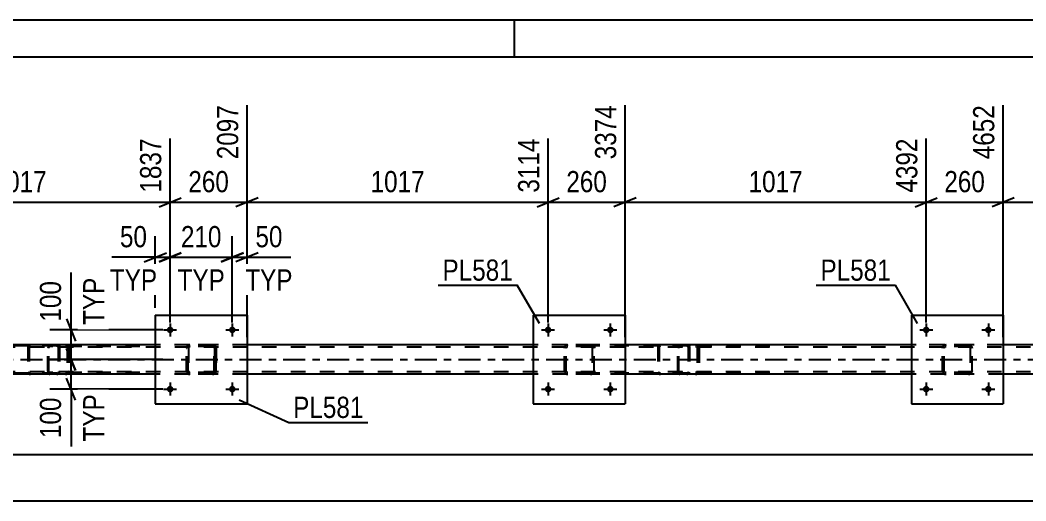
# Model space of a CAD drawing. Header units: millimetres. Extents: x 0 to 841, y 0 to 594.
# Drawn here: x 144.2 to 280.1, y 529.1 to 594 of the extents above; entities that cross this region are included whole.
import ezdxf

# ---------------------------------------------------------------- set-up
doc = ezdxf.new("R2010")
doc.units = ezdxf.units.MM
doc.linetypes.add('DXK_LINE_DOT2', pattern=[3.9198, 1.9599, -1.9599])
doc.linetypes.add('DXK_LINE_DOT3', pattern=[5.9187, 2.979, -0.9799, 0.9799, -0.9799])
doc.styles.add('Arial Narrow', font='ARIALN.TTF', dxfattribs={"height": 0.2})

# ---------------------------------------------------------------- blocks, each defined once
blk = doc.blocks.new('Unknown-814521683-1135')
at = {"color": 5, "linetype": 'Continuous'}
for p, q in [((841, 594), (0, 594)), ((211, 589), (211, 594)), ((836, 589), (5, 589))]:
    blk.add_line(p, q, dxfattribs=at)
blk = doc.blocks.new('Bolt-814521683-5167 - 4986')
at = {"linetype": 'Continuous'}
for points in [[(215.99, 544.17, -1), (215.11, 544.17, -1)], [(224.39, 544.17, -1), (223.51, 544.17, -1)]]:
    blk.add_hatch(color=1, dxfattribs=at).paths.add_polyline_path(points)
at = {"color": 1, "linetype": 'Continuous'}
for p, q in [((215.55, 545.05), (215.55, 543.29)), ((223.95, 545.05), (223.95, 543.29)), ((214.67, 544.17), (216.43, 544.17)), ((223.07, 544.17), (224.83, 544.17))]:
    blk.add_line(p, q, dxfattribs=at)
blk = doc.blocks.new('Bolt-814521683-5165 - 4986')
at = {"linetype": 'Continuous'}
for points in [[(164.91, 544.17, -1), (164.03, 544.17, -1)], [(173.31, 544.17, -1), (172.43, 544.17, -1)]]:
    blk.add_hatch(color=1, dxfattribs=at).paths.add_polyline_path(points)
at = {"color": 1, "linetype": 'Continuous'}
for p, q in [((164.47, 545.05), (164.47, 543.29)), ((172.87, 545.05), (172.87, 543.29)), ((163.59, 544.17), (165.35, 544.17)), ((171.99, 544.17), (173.75, 544.17))]:
    blk.add_line(p, q, dxfattribs=at)
blk = doc.blocks.new('Part-814521683-5061 - 4986')
at = {"color": 7, "linetype": 'DXK_LINE_DOT2'}
for p, q in [((233.11, 549.87), (233.09, 549.69)), ((233.09, 546.65), (233.09, 549.69)), ((233.17, 550.03), (233.11, 549.87)), ((233.26, 550.13), (233.17, 550.03)), ((233.22, 549.69), (233.23, 549.78)), ((233.22, 546.65), (233.22, 549.69)), ((233.23, 549.78), (233.26, 549.86)), ((233.36, 550.17), (233.26, 550.13)), ((233.26, 549.86), (233.31, 549.91)), ((233.31, 549.91), (233.36, 549.93)), ((245.52, 550.17), (233.36, 550.17)), ((245.52, 549.93), (233.36, 549.93)), ((234.64, 550.17), (234.64, 549.93)), ((235.64, 550.13), (235.45, 550.17)), ((235.45, 549.93), (235.55, 549.91)), ((235.55, 549.91), (235.63, 549.86)), ((235.63, 549.86), (235.68, 549.78)), ((235.68, 549.78), (235.7, 549.69)), ((235.7, 549.69), (235.7, 546.65)), ((235.94, 549.77), (235.92, 549.87)), ((235.95, 549.69), (235.94, 549.77)), ((235.95, 549.69), (235.95, 546.65)), ((233.11, 546.46), (233.09, 546.65)), ((233.16, 546.34), (233.11, 546.46)), ((233.23, 546.55), (233.22, 546.65)), ((233.26, 546.48), (233.23, 546.55)), ((233.31, 546.42), (233.26, 546.48)), ((233.36, 546.41), (233.31, 546.42)), ((245.52, 546.41), (233.36, 546.41)), ((234.64, 546.17), (234.64, 546.41)), ((235.55, 546.42), (235.45, 546.41)), ((235.63, 546.48), (235.55, 546.42)), ((235.68, 546.55), (235.63, 546.48)), ((235.7, 546.65), (235.68, 546.55)), ((235.92, 546.46), (235.94, 546.56)), ((235.94, 546.56), (235.95, 546.65)), ((233.17, 546.31), (233.16, 546.34)), ((233.17, 546.31), (233.26, 546.2)), ((233.26, 546.2), (233.36, 546.17)), ((245.52, 546.17), (233.36, 546.17)), ((235.45, 546.17), (235.64, 546.2))]:
    blk.add_line(p, q, dxfattribs=at)
blk.add_arc((235.47, 549.67), 0.492, 23.8494, 68.8059, dxfattribs=at)
blk = doc.blocks.new('Bolt-814521683-5166 - 4986')
at = {"linetype": 'Continuous'}
for points in [[(215.99, 552.17, -1), (215.11, 552.17, -1)], [(224.39, 552.17, -1), (223.51, 552.17, -1)]]:
    blk.add_hatch(color=1, dxfattribs=at).paths.add_polyline_path(points)
at = {"color": 1, "linetype": 'Continuous'}
for p, q in [((214.67, 552.17), (216.43, 552.17)), ((215.55, 553.05), (215.55, 551.29)), ((223.07, 552.17), (224.83, 552.17)), ((223.95, 553.05), (223.95, 551.29))]:
    blk.add_line(p, q, dxfattribs=at)
blk = doc.blocks.new('Part-814521683-5015 - 4986')
at = {"color": 7, "linetype": 'DXK_LINE_DOT2'}
for p, q in [((755.04, 549.85), (90.98, 549.85)), ((755.04, 550.17), (162.47, 550.17)), ((174.87, 550.17), (162.47, 550.17)), ((225.95, 550.17), (213.55, 550.17)), ((277.04, 550.17), (264.64, 550.17)), ((755.04, 546.49), (90.98, 546.49)), ((174.87, 546.17), (162.47, 546.17)), ((225.95, 546.17), (213.55, 546.17)), ((277.04, 546.17), (264.64, 546.17))]:
    blk.add_line(p, q, dxfattribs=at)
at = {"color": 2, "linetype": 'Continuous'}
for p, q in [((162.47, 550.17), (123.79, 550.17)), ((213.55, 550.17), (174.87, 550.17)), ((264.64, 550.17), (225.95, 550.17)), ((315.72, 550.17), (277.04, 550.17)), ((162.47, 546.17), (123.79, 546.17)), ((213.55, 546.17), (174.87, 546.17)), ((264.64, 546.17), (225.95, 546.17)), ((315.72, 546.17), (277.04, 546.17))]:
    blk.add_line(p, q, dxfattribs=at)
at = {"color": 7, "linetype": 'DXK_LINE_DOT3'}
blk.add_line((90.98, 548.17), (755.04, 548.17), dxfattribs=at)
blk = doc.blocks.new('Part-814521683-5076 - 4986')
at = {"color": 7, "linetype": 'DXK_LINE_DOT2'}
for p, q in [((147.97, 549.87), (147.95, 549.69)), ((147.95, 546.65), (147.95, 549.69)), ((148.03, 550.03), (147.97, 549.87)), ((148.12, 550.13), (148.03, 550.03)), ((148.09, 549.69), (148.1, 549.78)), ((148.09, 546.65), (148.09, 549.69)), ((148.1, 549.78), (148.13, 549.86)), ((148.23, 550.17), (148.12, 550.13)), ((148.13, 549.86), (148.17, 549.91)), ((148.17, 549.91), (148.23, 549.93)), ((160.38, 550.17), (148.23, 550.17)), ((160.38, 549.93), (148.23, 549.93)), ((149.5, 550.17), (149.5, 549.93)), ((150.51, 550.13), (150.32, 550.17)), ((150.32, 549.93), (150.41, 549.91)), ((150.41, 549.91), (150.49, 549.86)), ((150.49, 549.86), (150.55, 549.78)), ((150.55, 549.78), (150.57, 549.69)), ((150.57, 549.69), (150.57, 546.65)), ((150.8, 549.77), (150.78, 549.87)), ((150.82, 549.69), (150.8, 549.77)), ((150.82, 549.69), (150.82, 546.65)), ((147.97, 546.46), (147.95, 546.65)), ((148.02, 546.34), (147.97, 546.46)), ((148.1, 546.55), (148.09, 546.65)), ((148.13, 546.48), (148.1, 546.55)), ((148.17, 546.43), (148.13, 546.48)), ((148.23, 546.41), (148.17, 546.43)), ((160.38, 546.41), (148.23, 546.41)), ((149.5, 546.17), (149.5, 546.41)), ((150.41, 546.43), (150.32, 546.41)), ((150.49, 546.48), (150.41, 546.43)), ((150.55, 546.55), (150.49, 546.48)), ((150.57, 546.65), (150.55, 546.55)), ((150.78, 546.46), (150.8, 546.56)), ((150.8, 546.56), (150.82, 546.65)), ((148.03, 546.31), (148.02, 546.34)), ((148.03, 546.31), (148.12, 546.2)), ((148.12, 546.2), (148.23, 546.17)), ((160.38, 546.17), (148.23, 546.17)), ((150.32, 546.17), (150.51, 546.2))]:
    blk.add_line(p, q, dxfattribs=at)
blk.add_arc((150.33, 549.67), 0.492, 23.8494, 68.8059, dxfattribs=at)
blk = doc.blocks.new('Part-814521683-5083 - 4986')
at = {"color": 7, "linetype": 'DXK_LINE_DOT2'}
for p, q in [((149.16, 550.17), (133.83, 550.17)), ((149.16, 550.01), (133.83, 550.01)), ((145.27, 549.97), (145.24, 549.85)), ((145.24, 549.85), (145.24, 546.49)), ((145.41, 549.85), (145.43, 549.91)), ((145.41, 549.85), (145.41, 546.49)), ((145.43, 549.91), (145.46, 549.96)), ((145.59, 550.17), (145.45, 550.14)), ((145.46, 549.96), (145.52, 549.99)), ((145.52, 549.99), (145.59, 550.01)), ((149.29, 550.14), (149.16, 550.17)), ((149.16, 550.01), (149.23, 549.99)), ((149.23, 549.99), (149.25, 549.98)), ((149.25, 549.98), (149.28, 549.96)), ((149.28, 549.96), (149.32, 549.91)), ((149.32, 549.91), (149.33, 549.85)), ((149.33, 549.85), (149.33, 546.49)), ((149.5, 549.85), (149.48, 549.97)), ((149.5, 549.85), (149.5, 546.49)), ((145.24, 546.49), (145.27, 546.36)), ((145.43, 546.43), (145.41, 546.49)), ((145.46, 546.37), (145.43, 546.43)), ((149.32, 546.43), (149.28, 546.37)), ((149.33, 546.49), (149.32, 546.43)), ((149.48, 546.36), (149.5, 546.49)), ((149.16, 546.33), (133.83, 546.33)), ((149.16, 546.17), (133.83, 546.17)), ((145.45, 546.19), (145.59, 546.17)), ((145.52, 546.34), (145.46, 546.37)), ((145.59, 546.33), (145.52, 546.34)), ((149.16, 546.33), (149.23, 546.34)), ((149.16, 546.17), (149.29, 546.19)), ((149.23, 546.34), (149.25, 546.35)), ((149.25, 546.35), (149.28, 546.37))]:
    blk.add_line(p, q, dxfattribs=at)
for centre, start, end in [((145.57, 549.83), 110.7583, 155.68), ((149.17, 549.83), 24.32, 69.2417), ((145.57, 546.5), 204.32, 249.2417)]:
    blk.add_arc(centre, 0.331, start, end, dxfattribs=at)
blk = doc.blocks.new('Part-814521683-5137 - 4986')
at = {"color": 2, "linetype": 'Continuous'}
for p, q in [((264.64, 554.17), (264.64, 542.17)), ((264.64, 554.17), (277.04, 554.17)), ((277.04, 554.17), (277.04, 542.17)), ((264.64, 542.17), (277.04, 542.17))]:
    blk.add_line(p, q, dxfattribs=at)
blk = doc.blocks.new('Bolt-814521683-5168 - 4986')
at = {"linetype": 'Continuous'}
for points in [[(267.08, 552.17, -1), (266.2, 552.17, -1)], [(275.48, 552.17, -1), (274.6, 552.17, -1)]]:
    blk.add_hatch(color=1, dxfattribs=at).paths.add_polyline_path(points)
at = {"color": 1, "linetype": 'Continuous'}
for p, q in [((265.76, 552.17), (267.52, 552.17)), ((266.64, 553.05), (266.64, 551.29)), ((274.16, 552.17), (275.92, 552.17)), ((275.04, 553.05), (275.04, 551.29))]:
    blk.add_line(p, q, dxfattribs=at)
blk = doc.blocks.new('Bolt-814521683-5164 - 4986')
at = {"linetype": 'Continuous'}
for points in [[(164.91, 552.17, -1), (164.03, 552.17, -1)], [(173.31, 552.17, -1), (172.43, 552.17, -1)]]:
    blk.add_hatch(color=1, dxfattribs=at).paths.add_polyline_path(points)
at = {"color": 1, "linetype": 'Continuous'}
for p, q in [((163.59, 552.17), (165.35, 552.17)), ((164.47, 553.05), (164.47, 551.29)), ((171.99, 552.17), (173.75, 552.17)), ((172.87, 553.05), (172.87, 551.29))]:
    blk.add_line(p, q, dxfattribs=at)
blk = doc.blocks.new('Part-814521683-5101 - 4986')
at = {"color": 7, "linetype": 'DXK_LINE_DOT2'}
for p, q in [((234.3, 550.17), (218.97, 550.17)), ((234.3, 550.01), (218.97, 550.01)), ((230.4, 549.97), (230.38, 549.85)), ((230.38, 549.85), (230.38, 546.49)), ((230.55, 549.85), (230.56, 549.91)), ((230.55, 549.85), (230.55, 546.49)), ((230.56, 549.91), (230.6, 549.96)), ((230.72, 550.17), (230.59, 550.14)), ((230.6, 549.96), (230.65, 549.99)), ((230.65, 549.99), (230.72, 550.01)), ((234.43, 550.14), (234.3, 550.17)), ((234.3, 550.01), (234.36, 549.99)), ((234.36, 549.99), (234.38, 549.98)), ((234.38, 549.98), (234.42, 549.96)), ((234.42, 549.96), (234.45, 549.91)), ((234.45, 549.91), (234.47, 549.85)), ((234.47, 549.85), (234.47, 546.49)), ((234.64, 549.85), (234.61, 549.97)), ((234.64, 549.85), (234.64, 546.49)), ((230.38, 546.49), (230.4, 546.36)), ((230.56, 546.43), (230.55, 546.49)), ((230.6, 546.37), (230.56, 546.43)), ((234.45, 546.43), (234.42, 546.37)), ((234.47, 546.49), (234.45, 546.43)), ((234.61, 546.36), (234.64, 546.49)), ((234.3, 546.33), (218.97, 546.33)), ((234.3, 546.17), (218.97, 546.17)), ((230.59, 546.19), (230.72, 546.17)), ((230.65, 546.34), (230.6, 546.37)), ((230.72, 546.33), (230.65, 546.34)), ((234.3, 546.33), (234.36, 546.34)), ((234.3, 546.17), (234.43, 546.19)), ((234.36, 546.34), (234.38, 546.35)), ((234.38, 546.35), (234.42, 546.37))]:
    blk.add_line(p, q, dxfattribs=at)
for centre, start, end in [((230.71, 549.83), 110.7583, 155.68), ((234.31, 549.83), 24.32, 69.2417), ((230.71, 546.5), 204.32, 249.2417)]:
    blk.add_arc(centre, 0.331, start, end, dxfattribs=at)
blk = doc.blocks.new('Part-814521683-5126 - 4986')
at = {"color": 7, "linetype": 'DXK_LINE_DOT2'}
for p, q in [((166.71, 549.87), (166.67, 549.69)), ((166.67, 546.65), (166.67, 549.69)), ((166.67, 549.69), (166.71, 549.69)), ((166.71, 549.69), (166.75, 549.87)), ((166.71, 546.65), (166.71, 549.69)), ((166.91, 549.69), (166.93, 549.78)), ((166.91, 546.65), (166.91, 549.69)), ((166.91, 549.69), (166.95, 549.69)), ((166.93, 549.78), (166.98, 549.86)), ((166.97, 549.78), (166.95, 549.69)), ((166.95, 549.69), (166.95, 546.65)), ((167.15, 550.17), (166.97, 550.13)), ((167.02, 549.86), (166.97, 549.78)), ((166.98, 549.86), (167.06, 549.91)), ((167.01, 550.13), (167.19, 550.17)), ((167.1, 549.91), (167.02, 549.86)), ((167.06, 549.91), (167.15, 549.93)), ((167.19, 549.93), (167.1, 549.91)), ((170.23, 550.17), (167.15, 550.17)), ((170.23, 549.93), (167.15, 549.93)), ((170.38, 550.13), (170.19, 550.17)), ((170.19, 549.93), (170.29, 549.91)), ((170.23, 550.17), (170.42, 550.13)), ((170.32, 549.91), (170.23, 549.93)), ((170.29, 549.91), (170.36, 549.86)), ((170.4, 549.86), (170.32, 549.91)), ((170.36, 549.86), (170.42, 549.78)), ((170.45, 549.78), (170.4, 549.86)), ((170.42, 549.78), (170.43, 549.69)), ((170.43, 546.65), (170.43, 549.69)), ((170.43, 549.69), (170.47, 549.69)), ((170.47, 549.69), (170.45, 549.78)), ((170.47, 549.69), (170.47, 546.65)), ((170.67, 549.69), (170.64, 549.87)), ((170.67, 546.65), (170.67, 549.69)), ((170.67, 549.69), (170.71, 549.69)), ((170.68, 549.87), (170.71, 549.69)), ((170.71, 549.69), (170.71, 546.65)), ((166.67, 546.65), (166.71, 546.65)), ((166.67, 546.65), (166.71, 546.46)), ((166.75, 546.46), (166.71, 546.65)), ((166.91, 546.65), (166.95, 546.65)), ((166.93, 546.55), (166.91, 546.65)), ((166.98, 546.48), (166.93, 546.55)), ((166.95, 546.65), (166.97, 546.55)), ((166.97, 546.55), (167.02, 546.48)), ((167.06, 546.42), (166.98, 546.48)), ((167.02, 546.48), (167.1, 546.42)), ((167.15, 546.41), (167.06, 546.42)), ((167.1, 546.42), (167.19, 546.41)), ((170.23, 546.41), (167.15, 546.41)), ((170.29, 546.42), (170.19, 546.41)), ((170.23, 546.41), (170.32, 546.42)), ((170.36, 546.48), (170.29, 546.42)), ((170.32, 546.42), (170.4, 546.48)), ((170.42, 546.55), (170.36, 546.48)), ((170.4, 546.48), (170.45, 546.55)), ((170.43, 546.65), (170.42, 546.55)), ((170.43, 546.65), (170.47, 546.65)), ((170.45, 546.55), (170.47, 546.65)), ((170.64, 546.46), (170.67, 546.65)), ((170.67, 546.65), (170.71, 546.65)), ((170.71, 546.65), (170.68, 546.46)), ((166.97, 546.2), (167.15, 546.17)), ((167.19, 546.17), (167.01, 546.2)), ((170.23, 546.17), (167.15, 546.17)), ((170.19, 546.17), (170.38, 546.2)), ((170.42, 546.2), (170.23, 546.17))]:
    blk.add_line(p, q, dxfattribs=at)
at = {"color": 7, "linetype": 'DXK_LINE_DOT3'}
blk.add_line((168.63, 548.17), (168.76, 548.17), dxfattribs=at)
at = {"color": 7, "linetype": 'DXK_LINE_DOT2'}
for centre, start, end in [((167.15, 549.69), 112.4997, 157.4997), ((167.19, 549.69), 112.5003, 157.5003), ((170.19, 549.69), 22.5003, 67.5003), ((170.23, 549.69), 22.4997, 67.4997), ((167.15, 546.65), 202.5003, 247.5003), ((167.19, 546.65), 202.4997, 247.4997), ((170.19, 546.65), 292.4997, 337.4997), ((170.23, 546.65), 292.5003, 337.5003)]:
    blk.add_arc(centre, 0.48, start, end, dxfattribs=at)
blk = doc.blocks.new('Part-814521683-5131 - 4986')
at = {"color": 2, "linetype": 'Continuous'}
for p, q in [((213.55, 554.17), (213.55, 542.17)), ((213.55, 554.17), (225.95, 554.17)), ((225.95, 554.17), (225.95, 542.17)), ((213.55, 542.17), (225.95, 542.17))]:
    blk.add_line(p, q, dxfattribs=at)
blk = doc.blocks.new('Part-814521683-5132 - 4986')
at = {"color": 7, "linetype": 'DXK_LINE_DOT2'}
for p, q in [((217.75, 549.69), (217.79, 549.87)), ((217.79, 549.87), (217.75, 549.69)), ((217.75, 546.65), (217.75, 549.69)), ((217.99, 549.69), (218.01, 549.78)), ((217.99, 546.65), (217.99, 549.69)), ((218.01, 549.78), (218.07, 549.86)), ((218.05, 550.13), (218.23, 550.17)), ((218.23, 550.17), (218.05, 550.13)), ((218.07, 549.86), (218.14, 549.91)), ((218.14, 549.91), (218.23, 549.93)), ((221.27, 550.17), (218.23, 550.17)), ((221.27, 549.93), (218.23, 549.93)), ((221.27, 550.17), (221.46, 550.13)), ((221.46, 550.13), (221.27, 550.17)), ((221.27, 549.93), (221.37, 549.91)), ((221.37, 549.91), (221.44, 549.86)), ((221.44, 549.86), (221.5, 549.78)), ((221.5, 549.78), (221.51, 549.69)), ((221.51, 549.69), (221.51, 546.65)), ((221.72, 549.87), (221.75, 549.69)), ((221.75, 549.69), (221.72, 549.87)), ((221.75, 546.65), (221.75, 549.69)), ((217.79, 546.46), (217.75, 546.65)), ((217.75, 546.65), (217.79, 546.46)), ((218.01, 546.55), (217.99, 546.65)), ((218.07, 546.48), (218.01, 546.55)), ((218.14, 546.42), (218.07, 546.48)), ((218.23, 546.41), (218.14, 546.42)), ((221.27, 546.41), (218.23, 546.41)), ((221.37, 546.42), (221.27, 546.41)), ((221.44, 546.48), (221.37, 546.42)), ((221.5, 546.55), (221.44, 546.48)), ((221.51, 546.65), (221.5, 546.55)), ((221.75, 546.65), (221.72, 546.46)), ((221.72, 546.46), (221.75, 546.65)), ((218.23, 546.17), (218.05, 546.2)), ((218.05, 546.2), (218.23, 546.17)), ((221.27, 546.17), (218.23, 546.17)), ((221.46, 546.2), (221.27, 546.17)), ((221.27, 546.17), (221.46, 546.2))]:
    blk.add_line(p, q, dxfattribs=at)
at = {"color": 7, "linetype": 'DXK_LINE_DOT3'}
blk.add_line((219.75, 548.17), (219.75, 548.17), dxfattribs=at)
at = {"color": 7, "linetype": 'DXK_LINE_DOT2'}
for centre, start, end in [((218.23, 549.69), 112.5, 157.5), ((218.23, 549.69), 112.5, 157.5), ((221.27, 549.69), 22.5, 67.5), ((221.27, 549.69), 22.5, 67.5), ((218.23, 546.65), 202.5, 247.5), ((218.23, 546.65), 202.5, 247.5), ((221.27, 546.65), 292.5, 337.5), ((221.27, 546.65), 292.5, 337.5)]:
    blk.add_arc(centre, 0.48, start, end, dxfattribs=at)
blk = doc.blocks.new('Part-814521683-5138 - 4986')
at = {"color": 7, "linetype": 'DXK_LINE_DOT2'}
for p, q in [((268.84, 549.69), (268.87, 549.87)), ((268.87, 549.87), (268.84, 549.69)), ((268.84, 546.65), (268.84, 549.69)), ((269.08, 549.69), (269.09, 549.78)), ((269.08, 546.65), (269.08, 549.69)), ((269.09, 549.78), (269.15, 549.86)), ((269.13, 550.13), (269.32, 550.17)), ((269.32, 550.17), (269.13, 550.13)), ((269.15, 549.86), (269.22, 549.91)), ((269.22, 549.91), (269.32, 549.93)), ((272.36, 550.17), (269.32, 550.17)), ((272.36, 549.93), (269.32, 549.93)), ((272.36, 550.17), (272.54, 550.13)), ((272.54, 550.13), (272.36, 550.17)), ((272.36, 549.93), (272.45, 549.91)), ((272.45, 549.91), (272.53, 549.86)), ((272.53, 549.86), (272.58, 549.78)), ((272.58, 549.78), (272.6, 549.69)), ((272.6, 549.69), (272.6, 546.65)), ((272.8, 549.87), (272.84, 549.69)), ((272.84, 549.69), (272.8, 549.87)), ((272.84, 546.65), (272.84, 549.69)), ((268.87, 546.46), (268.84, 546.65)), ((268.84, 546.65), (268.87, 546.46)), ((269.09, 546.55), (269.08, 546.65)), ((269.15, 546.48), (269.09, 546.55)), ((269.22, 546.42), (269.15, 546.48)), ((269.32, 546.41), (269.22, 546.42)), ((272.36, 546.41), (269.32, 546.41)), ((272.45, 546.42), (272.36, 546.41)), ((272.53, 546.48), (272.45, 546.42)), ((272.58, 546.55), (272.53, 546.48)), ((272.6, 546.65), (272.58, 546.55)), ((272.84, 546.65), (272.8, 546.46)), ((272.8, 546.46), (272.84, 546.65)), ((269.32, 546.17), (269.13, 546.2)), ((269.13, 546.2), (269.32, 546.17)), ((272.36, 546.17), (269.32, 546.17)), ((272.54, 546.2), (272.36, 546.17)), ((272.36, 546.17), (272.54, 546.2))]:
    blk.add_line(p, q, dxfattribs=at)
at = {"color": 7, "linetype": 'DXK_LINE_DOT3'}
blk.add_line((270.84, 548.17), (270.84, 548.17), dxfattribs=at)
at = {"color": 7, "linetype": 'DXK_LINE_DOT2'}
for centre, start, end in [((269.32, 549.69), 112.5, 157.5), ((269.32, 549.69), 112.5, 157.5), ((272.36, 549.69), 22.5, 67.5), ((272.36, 549.69), 22.5, 67.5), ((269.32, 546.65), 202.5, 247.5), ((269.32, 546.65), 202.5, 247.5), ((272.36, 546.65), 292.5, 337.5), ((272.36, 546.65), 292.5, 337.5)]:
    blk.add_arc(centre, 0.48, start, end, dxfattribs=at)
blk = doc.blocks.new('Part-814521683-5157 - 4986')
at = {"color": 2, "linetype": 'Continuous'}
for p, q in [((162.47, 554.17), (162.47, 542.17)), ((162.47, 554.17), (174.87, 554.17)), ((174.87, 554.17), (174.87, 542.17)), ((162.47, 542.17), (174.87, 542.17))]:
    blk.add_line(p, q, dxfattribs=at)
blk = doc.blocks.new('Bolt-814521683-5169 - 4986')
at = {"linetype": 'Continuous'}
for points in [[(267.08, 544.17, -1), (266.2, 544.17, -1)], [(275.48, 544.17, -1), (274.6, 544.17, -1)]]:
    blk.add_hatch(color=1, dxfattribs=at).paths.add_polyline_path(points)
at = {"color": 1, "linetype": 'Continuous'}
for p, q in [((266.64, 545.05), (266.64, 543.29)), ((275.04, 545.05), (275.04, 543.29)), ((265.76, 544.17), (267.52, 544.17)), ((274.16, 544.17), (275.92, 544.17))]:
    blk.add_line(p, q, dxfattribs=at)
blk = doc.blocks.new('StraightDimension-814521683-5855 - 4986')
at = {"color": 7, "linetype": 'Continuous'}
blk.add_line((90.34, 529.08), (797.6, 529.08), dxfattribs=at)
blk = doc.blocks.new('StraightDimension-814521683-8673 - 4986')
at = {"color": 7, "linetype": 'Continuous'}
blk.add_line((90.98, 535.34), (796.96, 535.34), dxfattribs=at)
blk = doc.blocks.new('StraightDimension-814521683-13095 - 4986')
at = {"color": 7, "linetype": 'Continuous'}
for p, q in [((151.08, 552.17), (151.08, 559.9)), ((151.08, 552.17), (151.08, 559.9)), ((150.48, 553.67), (151.68, 550.67)), ((163.47, 552.17), (148.23, 552.17)), ((151.08, 548.17), (151.08, 552.17)), ((151.68, 546.67), (150.48, 549.67)), ((163.47, 548.17), (148.23, 548.17))]:
    blk.add_line(p, q, dxfattribs=at)
at = {"color": 0}
blk.add_wipeout([(150.33, 559.38), (146.13, 559.38), (146.13, 552.69), (150.33, 552.69)], dxfattribs=at)
at = {"color": 0, "linetype": 'Continuous'}
blk.add_wipeout([(156.18, 559.83), (151.98, 559.83), (151.98, 552.24), (156.18, 552.24)], dxfattribs=at)
at = {"color": 3, "style": 'Arial Narrow'}
blk.add_text('100', height=2.863, rotation=90.0002, dxfattribs=at).set_placement((149.73, 553.29))
at = {"color": 3, "linetype": 'Continuous', "style": 'Arial Narrow'}
blk.add_text('TYP', height=2.863, rotation=90.0002, dxfattribs=at).set_placement((155.58, 552.84))
blk = doc.blocks.new('StraightDimension-814521683-5334 - 4986')
at = {"color": 7, "linetype": 'Continuous'}
for p, q in [((123.79, 550.85), (123.79, 580.7)), ((164.47, 553.17), (164.47, 578.02)), ((125.29, 570.01), (122.29, 568.81)), ((162.97, 568.81), (165.97, 570.01)), ((123.79, 569.41), (164.47, 569.41))]:
    blk.add_line(p, q, dxfattribs=at)
at = {"color": 0}
blk.add_wipeout([(148.39, 570.16), (148.39, 574.36), (139.88, 574.36), (139.88, 570.16)], dxfattribs=at)
at = {"color": 3, "style": 'Arial Narrow'}
blk.add_text('1017', height=2.863, dxfattribs=at).set_placement((140.48, 570.76))
at = {"color": 0, "linetype": 'Continuous'}
blk.add_wipeout([(163.87, 578.62), (159.67, 578.62), (159.67, 570.11), (163.87, 570.11)], dxfattribs=at)
at = {"color": 3, "linetype": 'Continuous', "style": 'Arial Narrow'}
blk.add_text('1837', height=2.863, rotation=90.0002, dxfattribs=at).set_placement((163.27, 570.71))
blk = doc.blocks.new('StraightDimension-814521683-5347 - 4986')
at = {"color": 7, "linetype": 'Continuous'}
for p, q in [((174.87, 551.17), (174.87, 582.52)), ((164.47, 553.17), (164.47, 578.02)), ((162.97, 568.81), (165.97, 570.01)), ((176.37, 570.01), (173.37, 568.81)), ((164.47, 569.41), (174.87, 569.41))]:
    blk.add_line(p, q, dxfattribs=at)
at = {"color": 0}
blk.add_wipeout([(173.02, 570.16), (173.02, 574.36), (166.33, 574.36), (166.33, 570.16)], dxfattribs=at)
at = {"color": 3, "style": 'Arial Narrow'}
blk.add_text('260', height=2.863, dxfattribs=at).set_placement((166.93, 570.76))
at = {"color": 0, "linetype": 'Continuous'}
blk.add_wipeout([(174.27, 583.12), (170.07, 583.12), (170.07, 574.61), (174.27, 574.61)], dxfattribs=at)
at = {"color": 3, "linetype": 'Continuous', "style": 'Arial Narrow'}
blk.add_text('2097', height=2.863, rotation=90.0002, dxfattribs=at).set_placement((173.67, 575.21))
blk = doc.blocks.new('StraightDimension-814521683-5367 - 4986')
at = {"color": 7, "linetype": 'Continuous'}
for p, q in [((174.87, 551.17), (174.87, 582.52)), ((215.55, 553.17), (215.55, 578.02)), ((176.37, 570.01), (173.37, 568.81)), ((214.05, 568.81), (217.05, 570.01)), ((174.87, 569.41), (215.55, 569.41))]:
    blk.add_line(p, q, dxfattribs=at)
at = {"color": 0}
blk.add_wipeout([(199.47, 570.16), (199.47, 574.36), (190.96, 574.36), (190.96, 570.16)], dxfattribs=at)
at = {"color": 3, "style": 'Arial Narrow'}
blk.add_text('1017', height=2.863, dxfattribs=at).set_placement((191.56, 570.76))
at = {"color": 0, "linetype": 'Continuous'}
blk.add_wipeout([(214.95, 578.62), (210.75, 578.62), (210.75, 570.11), (214.95, 570.11)], dxfattribs=at)
at = {"color": 3, "linetype": 'Continuous', "style": 'Arial Narrow'}
blk.add_text('3114', height=2.863, rotation=90.0002, dxfattribs=at).set_placement((214.35, 570.71))
blk = doc.blocks.new('StraightDimension-814521683-5387 - 4986')
at = {"color": 7, "linetype": 'Continuous'}
for p, q in [((225.95, 551.17), (225.95, 582.52)), ((215.55, 553.17), (215.55, 578.02)), ((214.05, 568.81), (217.05, 570.01)), ((227.45, 570.01), (224.45, 568.81)), ((215.55, 569.41), (225.95, 569.41))]:
    blk.add_line(p, q, dxfattribs=at)
at = {"color": 0}
blk.add_wipeout([(224.1, 570.16), (224.1, 574.36), (217.41, 574.36), (217.41, 570.16)], dxfattribs=at)
at = {"color": 3, "style": 'Arial Narrow'}
blk.add_text('260', height=2.863, dxfattribs=at).set_placement((218.01, 570.76))
at = {"color": 0, "linetype": 'Continuous'}
blk.add_wipeout([(225.35, 583.12), (221.15, 583.12), (221.15, 574.61), (225.35, 574.61)], dxfattribs=at)
at = {"color": 3, "linetype": 'Continuous', "style": 'Arial Narrow'}
blk.add_text('3374', height=2.863, rotation=90.0002, dxfattribs=at).set_placement((224.75, 575.21))
blk = doc.blocks.new('StraightDimension-814521683-5407 - 4986')
at = {"color": 7, "linetype": 'Continuous'}
for p, q in [((225.95, 551.17), (225.95, 582.52)), ((266.64, 553.17), (266.64, 578.02)), ((227.45, 570.01), (224.45, 568.81)), ((265.14, 568.81), (268.14, 570.01)), ((225.95, 569.41), (266.64, 569.41))]:
    blk.add_line(p, q, dxfattribs=at)
at = {"color": 0}
blk.add_wipeout([(250.55, 570.16), (250.55, 574.36), (242.04, 574.36), (242.04, 570.16)], dxfattribs=at)
at = {"color": 3, "style": 'Arial Narrow'}
blk.add_text('1017', height=2.863, dxfattribs=at).set_placement((242.64, 570.76))
at = {"color": 0, "linetype": 'Continuous'}
blk.add_wipeout([(266.04, 578.62), (261.84, 578.62), (261.84, 570.11), (266.04, 570.11)], dxfattribs=at)
at = {"color": 3, "linetype": 'Continuous', "style": 'Arial Narrow'}
blk.add_text('4392', height=2.863, rotation=90.0002, dxfattribs=at).set_placement((265.44, 570.71))
blk = doc.blocks.new('StraightDimension-814521683-5427 - 4986')
at = {"color": 7, "linetype": 'Continuous'}
for p, q in [((277.04, 551.17), (277.04, 582.52)), ((266.64, 553.17), (266.64, 578.02)), ((265.14, 568.81), (268.14, 570.01)), ((278.54, 570.01), (275.54, 568.81)), ((266.64, 569.41), (277.04, 569.41))]:
    blk.add_line(p, q, dxfattribs=at)
at = {"color": 0}
blk.add_wipeout([(275.18, 570.16), (275.18, 574.36), (268.49, 574.36), (268.49, 570.16)], dxfattribs=at)
at = {"color": 3, "style": 'Arial Narrow'}
blk.add_text('260', height=2.863, dxfattribs=at).set_placement((269.09, 570.76))
at = {"color": 0, "linetype": 'Continuous'}
blk.add_wipeout([(276.44, 583.12), (272.24, 583.12), (272.24, 574.61), (276.44, 574.61)], dxfattribs=at)
at = {"color": 3, "linetype": 'Continuous', "style": 'Arial Narrow'}
blk.add_text('4652', height=2.863, rotation=90.0002, dxfattribs=at).set_placement((275.84, 575.21))
blk = doc.blocks.new('StraightDimension-814521683-5447 - 4986')
at = {"color": 7, "linetype": 'Continuous'}
for p, q in [((277.04, 551.17), (277.04, 582.52)), ((317.72, 553.17), (317.72, 578.02)), ((278.54, 570.01), (275.54, 568.81)), ((316.22, 568.81), (319.22, 570.01)), ((277.04, 569.41), (317.72, 569.41))]:
    blk.add_line(p, q, dxfattribs=at)
at = {"color": 0}
blk.add_wipeout([(301.63, 570.16), (301.63, 574.36), (293.12, 574.36), (293.12, 570.16)], dxfattribs=at)
at = {"color": 3, "style": 'Arial Narrow'}
blk.add_text('1017', height=2.863, dxfattribs=at).set_placement((293.72, 570.76))
at = {"color": 0, "linetype": 'Continuous'}
blk.add_wipeout([(317.12, 578.62), (312.92, 578.62), (312.92, 570.11), (317.12, 570.11)], dxfattribs=at)
at = {"color": 3, "linetype": 'Continuous', "style": 'Arial Narrow'}
blk.add_text('5669', height=2.863, rotation=90.0002, dxfattribs=at).set_placement((316.52, 570.71))
blk = doc.blocks.new('StraightDimension-814521683-13096 - 4986')
at = {"color": 7, "linetype": 'Continuous'}
for p, q in [((150.48, 549.67), (151.68, 546.67)), ((163.47, 548.17), (148.23, 548.17)), ((151.08, 544.17), (151.08, 548.17)), ((151.68, 542.67), (150.48, 545.67)), ((163.47, 544.17), (148.23, 544.17)), ((151.08, 544.17), (151.08, 536.43)), ((151.08, 544.17), (151.08, 536.43))]:
    blk.add_line(p, q, dxfattribs=at)
at = {"color": 0, "linetype": 'Continuous'}
blk.add_wipeout([(156.18, 544.09), (151.98, 544.09), (151.98, 536.5), (156.18, 536.5)], dxfattribs=at)
at = {"color": 0}
blk.add_wipeout([(150.33, 543.64), (146.13, 543.64), (146.13, 536.96), (150.33, 536.96)], dxfattribs=at)
at = {"color": 3, "style": 'Arial Narrow'}
blk.add_text('100', height=2.863, rotation=90.0002, dxfattribs=at).set_placement((149.73, 537.56))
at = {"color": 3, "linetype": 'Continuous', "style": 'Arial Narrow'}
blk.add_text('TYP', height=2.863, rotation=90.0002, dxfattribs=at).set_placement((155.58, 537.1))
blk = doc.blocks.new('StraightDimension-814521683-13048 - 4986')
at = {"color": 7, "linetype": 'Continuous'}
for p, q in [((172.87, 553.17), (172.87, 564.83)), ((174.87, 555.17), (174.87, 564.83)), ((171.37, 561.38), (174.37, 562.58)), ((172.87, 561.98), (174.87, 561.98)), ((176.37, 562.58), (173.37, 561.38)), ((174.87, 561.98), (180.78, 561.98)), ((174.87, 561.98), (180.78, 561.98))]:
    blk.add_line(p, q, dxfattribs=at)
at = {"color": 0}
blk.add_wipeout([(180.26, 562.73), (180.26, 566.93), (175.4, 566.93), (175.4, 562.73)], dxfattribs=at)
at = {"color": 0, "linetype": 'Continuous'}
blk.add_wipeout([(181.62, 556.88), (181.62, 561.08), (174.03, 561.08), (174.03, 556.88)], dxfattribs=at)
at = {"color": 3, "style": 'Arial Narrow'}
blk.add_text('50', height=2.863, dxfattribs=at).set_placement((176, 563.33))
at = {"color": 3, "linetype": 'Continuous', "style": 'Arial Narrow'}
blk.add_text('TYP', height=2.863, dxfattribs=at).set_placement((174.63, 557.48))
blk = doc.blocks.new('StraightDimension-814521683-13049 - 4986')
at = {"color": 7, "linetype": 'Continuous'}
for p, q in [((164.47, 553.17), (164.47, 564.83)), ((172.87, 553.17), (172.87, 564.83)), ((162.97, 561.38), (165.97, 562.58)), ((164.47, 561.98), (172.87, 561.98)), ((174.37, 562.58), (171.37, 561.38))]:
    blk.add_line(p, q, dxfattribs=at)
at = {"color": 0}
blk.add_wipeout([(172.02, 562.73), (172.02, 566.93), (165.33, 566.93), (165.33, 562.73)], dxfattribs=at)
at = {"color": 0, "linetype": 'Continuous'}
blk.add_wipeout([(172.47, 556.88), (172.47, 561.08), (164.88, 561.08), (164.88, 556.88)], dxfattribs=at)
at = {"color": 3, "style": 'Arial Narrow'}
blk.add_text('210', height=2.863, dxfattribs=at).set_placement((165.93, 563.33))
at = {"color": 3, "linetype": 'Continuous', "style": 'Arial Narrow'}
blk.add_text('TYP', height=2.863, dxfattribs=at).set_placement((165.48, 557.48))
blk = doc.blocks.new('StraightDimension-814521683-13050 - 4986')
at = {"color": 7, "linetype": 'Continuous'}
for p, q in [((162.47, 555.17), (162.47, 564.83)), ((164.47, 553.17), (164.47, 564.83)), ((162.47, 561.98), (156.57, 561.98)), ((162.47, 561.98), (156.57, 561.98)), ((160.97, 561.38), (163.97, 562.58)), ((162.47, 561.98), (164.47, 561.98)), ((165.97, 562.58), (162.97, 561.38))]:
    blk.add_line(p, q, dxfattribs=at)
at = {"color": 0}
blk.add_wipeout([(161.95, 562.73), (161.95, 566.93), (157.09, 566.93), (157.09, 562.73)], dxfattribs=at)
at = {"color": 0, "linetype": 'Continuous'}
blk.add_wipeout([(163.32, 556.88), (163.32, 561.08), (155.73, 561.08), (155.73, 556.88)], dxfattribs=at)
at = {"color": 3, "style": 'Arial Narrow'}
blk.add_text('50', height=2.863, dxfattribs=at).set_placement((157.69, 563.33))
at = {"color": 3, "linetype": 'Continuous', "style": 'Arial Narrow'}
blk.add_text('TYP', height=2.863, dxfattribs=at).set_placement((156.33, 557.48))
blk = doc.blocks.new('Mark-814521683-5133 - 4986')
at = {"color": 0}
blk.add_wipeout([(261.87, 558.81), (261.87, 561.81), (252.36, 561.81), (252.36, 558.81)], dxfattribs=at)
blk.add_wipeout([(261.87, 558.81), (261.87, 561.81), (252.36, 561.81), (252.36, 558.81)], dxfattribs=at)
at = {"color": 30, "linetype": 'Continuous'}
for p in [(251.76, 558.21), (265.47, 553.02)]:
    blk.add_line(p, (262.47, 558.21), dxfattribs=at)
at = {"color": 3, "style": 'Arial Narrow'}
blk.add_text('PL581', height=2.863, dxfattribs=at).set_placement((252.36, 558.81))
blk = doc.blocks.new('Mark-814521683-5153 - 4986')
at = {"color": 0}
blk.add_wipeout([(190.6, 540.28), (190.6, 543.28), (181.1, 543.28), (181.1, 540.28)], dxfattribs=at)
blk.add_wipeout([(190.6, 540.28), (190.6, 543.28), (181.1, 543.28), (181.1, 540.28)], dxfattribs=at)
at = {"color": 30, "linetype": 'Continuous'}
for p, q in [((173.82, 542.74), (180.5, 539.68)), ((180.5, 539.68), (191.2, 539.68))]:
    blk.add_line(p, q, dxfattribs=at)
at = {"color": 3, "style": 'Arial Narrow'}
blk.add_text('PL581', height=2.863, dxfattribs=at).set_placement((181.1, 540.28))
blk = doc.blocks.new('Mark-814521683-5127 - 4986')
at = {"color": 0}
blk.add_wipeout([(210.78, 558.81), (210.78, 561.81), (201.28, 561.81), (201.28, 558.81)], dxfattribs=at)
blk.add_wipeout([(210.78, 558.81), (210.78, 561.81), (201.28, 561.81), (201.28, 558.81)], dxfattribs=at)
at = {"color": 30, "linetype": 'Continuous'}
for p in [(200.68, 558.21), (214.38, 553.02)]:
    blk.add_line(p, (211.38, 558.21), dxfattribs=at)
at = {"color": 3, "style": 'Arial Narrow'}
blk.add_text('PL581', height=2.863, dxfattribs=at).set_placement((201.28, 558.81))

msp = doc.modelspace()

# ---------------------------------------------------------------- block references
for name in ['Unknown-814521683-1135', 'Part-814521683-5157 - 4986', 'Part-814521683-5131 - 4986', 'Part-814521683-5137 - 4986', 'Part-814521683-5015 - 4986', 'Bolt-814521683-5164 - 4986', 'Bolt-814521683-5166 - 4986', 'Bolt-814521683-5168 - 4986', 'Part-814521683-5083 - 4986', 'Part-814521683-5076 - 4986', 'Part-814521683-5126 - 4986', 'Part-814521683-5132 - 4986', 'Part-814521683-5101 - 4986', 'Part-814521683-5061 - 4986', 'Part-814521683-5138 - 4986', 'Bolt-814521683-5165 - 4986', 'Bolt-814521683-5167 - 4986', 'Bolt-814521683-5169 - 4986']:
    msp.add_blockref(name, (0, 0))

# ---------------------------------------------------------------- next in the draw order: block references
for name in ['StraightDimension-814521683-13095 - 4986', 'StraightDimension-814521683-5855 - 4986']:
    msp.add_blockref(name, (0, 0))

# ---------------------------------------------------------------- next in the draw order: block references
for name in ['StraightDimension-814521683-5334 - 4986', 'StraightDimension-814521683-8673 - 4986']:
    msp.add_blockref(name, (0, 0))

# ---------------------------------------------------------------- next in the draw order: block references
for name in ['StraightDimension-814521683-5347 - 4986', 'StraightDimension-814521683-13096 - 4986', 'Mark-814521683-5153 - 4986']:
    msp.add_blockref(name, (0, 0))

# ---------------------------------------------------------------- next in the draw order: block references
msp.add_blockref('StraightDimension-814521683-5367 - 4986', (0, 0))

# ---------------------------------------------------------------- next in the draw order: block references
for name in ['StraightDimension-814521683-5387 - 4986', 'StraightDimension-814521683-13048 - 4986']:
    msp.add_blockref(name, (0, 0))

# ---------------------------------------------------------------- next in the draw order: block references
for name in ['StraightDimension-814521683-5407 - 4986', 'StraightDimension-814521683-13049 - 4986', 'Mark-814521683-5127 - 4986']:
    msp.add_blockref(name, (0, 0))

# ---------------------------------------------------------------- next in the draw order: block references
for name in ['StraightDimension-814521683-5427 - 4986', 'StraightDimension-814521683-13050 - 4986']:
    msp.add_blockref(name, (0, 0))

# ---------------------------------------------------------------- next in the draw order: block references
for name in ['StraightDimension-814521683-5447 - 4986', 'Mark-814521683-5133 - 4986']:
    msp.add_blockref(name, (0, 0))

doc.saveas('drawing.dxf')
